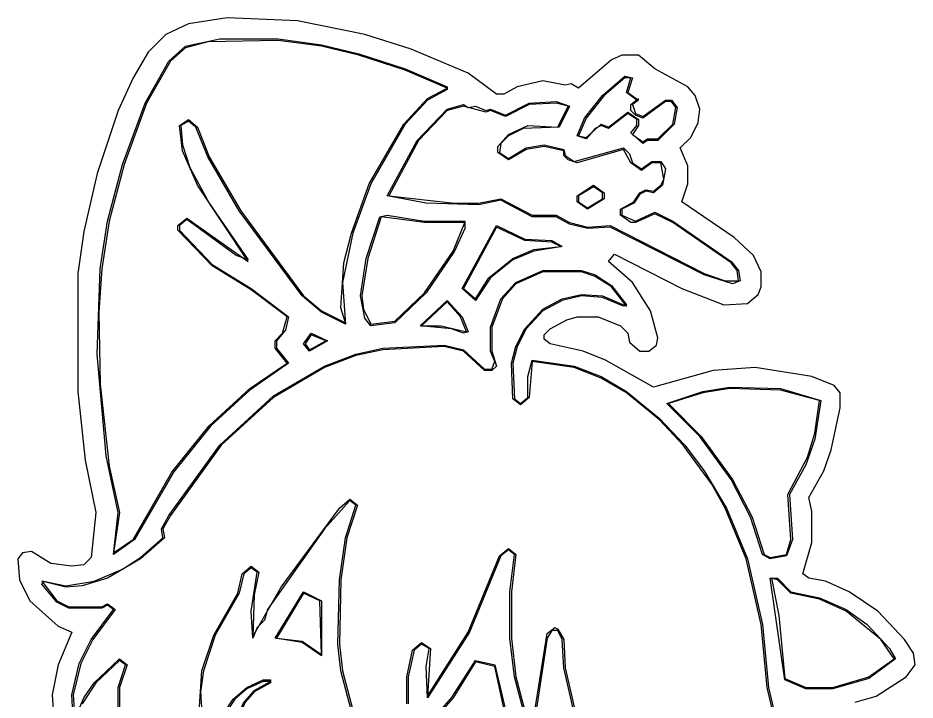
# Model space of a CAD drawing. Header units: millimetres. Extents: x 2 to 58.7, y 4.1 to 84.
# Drawn here: x 16.42 to 52.78, y 56.33 to 84 of the extents above; entities that cross this region are included whole.
import ezdxf

# ---------------------------------------------------------------- set-up
doc = ezdxf.new("R2010")
doc.units = ezdxf.units.MM
for name, color, linetype, true_color in [('CUT_OUTER', 1, 'Continuous', 0xa7a7a7), ('FILL_BLUE', 5, 'Continuous', 0x196fc6), ('FILL_HAIR', 4, 'Continuous', 0x905530), ('FILL_SKIN', 2, 'Continuous', 0xfad3ab), ('FILL_WHITE', 3, 'Continuous', 0xf5f3f0), ('RAISED_METAL', 6, 'Continuous', 0xa7a7a7)]:
    doc.layers.add(name, color=color, linetype=linetype, true_color=true_color)

msp = doc.modelspace()

# ---------------------------------------------------------------- linework, layer by layer
at = {"layer": 'CUT_OUTER'}
msp.add_lwpolyline([(50.358, 56.242), (51.206, 56.485), (52.418, 57.273), (52.781, 57.758), (52.721, 58.242), (52.357, 58.788), (51.267, 59.939), (50.115, 60.727), (49.146, 61.152), (48.479, 61.273), (48.237, 61.455), (48.6, 62.727), (48.6, 64), (48.479, 64.545), (49.085, 65.636), (49.388, 66.485), (49.752, 68.182), (49.752, 68.788), (49.509, 69.091), (48.6, 69.455), (46.297, 69.818), (44.601, 69.697), (42.177, 69.03), (40.238, 70.121), (39.329, 70.485), (37.996, 70.788), (37.753, 70.97), (37.753, 71.152), (37.996, 71.394), (38.662, 71.758), (39.086, 71.879), (39.935, 71.879), (40.844, 71.515), (41.147, 71.212), (41.207, 70.848), (41.631, 70.485), (41.995, 70.485), (42.298, 70.727), (42.359, 71.03), (42.056, 72.121), (41.328, 73.273), (40.359, 74.121), (40.601, 74.424), (43.328, 73.03), (45.025, 72.364), (45.994, 72.424), (46.419, 72.788), (46.54, 73.091), (46.54, 73.697), (46.237, 74.364), (45.449, 75.091), (43.328, 76.545), (43.571, 77.273), (43.571, 78), (43.268, 78.727), (43.692, 79.152), (43.995, 79.758), (44.055, 80.303), (43.874, 80.848), (43.571, 81.212), (42.237, 81.939), (41.571, 82.485), (40.904, 82.485), (40.48, 82.303), (39.147, 81.152), (38.844, 81.333), (38.601, 81.273), (37.693, 81.455), (36.662, 81.212), (36.117, 80.909), (35.814, 80.909), (34.663, 81.758), (32.36, 82.727), (30.481, 83.333), (27.754, 83.879), (24.906, 84), (23.331, 83.758), (22.422, 83.333), (21.695, 82.606), (21.089, 81.576), (20.483, 80.242), (19.634, 77.697), (19.089, 75.333), (18.846, 73.636), (18.846, 68.848), (19.149, 66.061), (19.574, 63.939), (19.392, 62.121), (19.089, 61.818), (18.604, 61.758), (17.756, 61.879), (16.968, 62.364), (16.604, 62.303), (16.423, 62.061), (16.483, 61.212), (16.907, 60.364), (18.059, 59.333), (18.604, 59.091), (18.059, 57.758), (17.816, 56.545), (17.877, 55.576)], dxfattribs=at)
at = {"layer": 'FILL_BLUE'}
for points in [[(32.784, 71.515), (33.572, 71.515), (34.602, 71.273), (34.36, 71.879), (33.814, 72.485)], [(42.783, 68.364), (44.116, 67.03), (45.389, 65.273), (46.176, 63.758), (46.661, 62.242), (46.903, 62.121), (47.57, 62.242), (47.752, 62.848), (47.631, 64.667), (48.418, 66.182), (48.721, 67.152), (48.903, 68.485), (47.328, 68.909), (45.267, 68.97), (44.177, 68.788)], [(46.964, 61.273), (47.267, 59.758), (47.509, 57.212), (48.358, 56.848), (49.449, 56.848), (50.903, 57.273), (51.933, 58), (51.388, 58.788), (49.994, 59.939), (48.903, 60.424), (47.752, 60.667), (47.206, 61.212)]]:
    msp.add_lwpolyline(points, close=True, dxfattribs=at)
at = {"layer": 'FILL_HAIR'}
for points in [[(47.328, 54.545), (46.782, 56.848), (46.54, 59.394), (45.934, 62.061), (45.086, 64.121), (44.54, 65.091), (43.389, 66.667), (42.419, 67.697), (41.086, 68.788), (40.056, 69.394), (38.965, 69.818), (37.268, 70.061), (37.147, 68.606), (36.784, 68.303), (36.481, 68.545), (36.42, 70), (36.602, 70.667), (36.965, 71.394), (37.693, 72.182), (38.48, 72.606), (39.268, 72.788), (40.116, 72.727), (41.086, 72.303), (40.48, 73.091), (39.813, 73.515), (39.268, 73.697), (37.693, 73.697), (36.602, 73.212), (36.056, 72.606), (35.632, 71.455), (35.632, 70.485), (35.814, 69.879), (35.632, 69.697), (35.329, 69.697), (34.481, 70.485), (33.693, 70.667), (31.209, 70.545), (30.118, 70.303), (28.845, 69.818), (26.785, 68.606), (24.664, 66.667), (22.604, 63.818), (22.301, 63.273), (22.361, 62.909), (21.392, 62.061), (20.058, 61.273), (19.028, 60.97), (18.362, 60.909), (17.392, 61.152), (17.998, 60.364), (18.483, 60.121), (19.816, 60.121), (20.058, 60.242), (20.361, 60), (19.452, 58.788), (18.968, 57.818), (18.665, 56.545), (18.725, 55.576), (19.089, 56.424), (19.513, 57.03), (20.543, 58), (20.846, 57.758), (20.543, 56.848), (20.543, 55.03)], [(23.755, 55.636), (23.876, 57.515), (24.361, 58.97), (25.33, 60.667), (25.512, 61.455), (25.876, 61.758), (26.179, 61.515), (25.997, 60.606), (25.936, 58.909), (27.088, 60.909), (29.451, 64.121), (29.875, 64.485), (30.178, 64.242), (29.754, 62.909), (29.512, 61.212), (29.451, 58.606), (29.572, 57.515), (30.178, 55.212)], [(32.178, 56.182), (32.178, 57.273), (32.42, 58.364), (32.784, 58.667), (33.148, 58.424), (33.026, 56.485), (34.663, 59.091), (35.935, 62.182), (36.299, 62.485), (36.602, 62.242), (36.42, 60.727), (36.42, 58.848), (36.602, 57.273), (37.026, 55.697)], [(37.329, 55.636), (37.874, 59.03), (38.177, 59.273), (38.299, 59.212), (38.541, 58.788), (38.601, 57.636), (39.026, 55.818)]]:
    msp.add_lwpolyline(points, dxfattribs=at)
at = {"layer": 'FILL_SKIN'}
for points in [[(43.086, 80.364), (42.904, 80.606), (42.662, 80.606), (41.753, 79.939), (41.45, 80.061), (41.268, 80.242), (41.268, 80.485), (41.571, 80.727), (41.51, 80.667), (41.086, 80.97), (41.268, 81.576), (41.025, 81.576), (40.177, 80.848), (39.45, 79.939), (39.147, 79.212), (39.45, 79.152), (40.056, 79.697), (40.359, 79.576), (41.147, 80.182), (41.571, 79.879), (41.571, 79.636), (41.328, 79.273), (41.753, 78.97), (41.934, 79.091), (42.359, 79.091), (42.965, 79.697)], [(31.451, 76.788), (34.117, 76.485), (35.087, 76.485), (35.996, 76.667), (37.268, 76), (38.238, 76), (38.783, 75.697), (39.51, 75.515), (40.419, 75.576), (44.237, 73.636), (45.086, 73.333), (45.631, 73.333), (45.57, 73.758), (45.328, 74.061), (42.965, 75.697), (42.237, 76.061), (41.45, 75.697), (41.268, 75.697), (40.844, 76), (40.844, 76.242), (41.389, 76.545), (41.631, 76.909), (41.874, 77.03), (42.177, 76.97), (42.48, 77.212), (42.601, 77.455), (42.48, 78.121), (42.116, 78.121), (41.692, 77.818), (41.268, 78.121), (40.965, 78.667), (39.086, 78.121), (38.723, 78.242), (38.541, 78.424), (38.541, 78.606), (37.753, 78.788), (37.026, 78.667), (36.299, 78.242), (35.875, 78.545), (35.875, 78.788), (36.299, 79.273), (37.087, 79.636), (38.299, 79.576), (38.723, 80.424), (38.238, 80.545), (37.147, 80.485), (36.178, 80), (35.572, 80.242), (35.39, 80.182), (34.481, 80.424), (33.814, 80.242), (32.663, 79.03)], [(39.753, 77.212), (40.177, 76.909), (40.177, 76.667), (39.51, 76.242), (39.086, 76.545), (39.086, 76.788)], [(27.997, 60.667), (26.906, 58.848), (27.936, 58.727), (28.724, 58.182), (28.663, 60.364)]]:
    msp.add_lwpolyline(points, close=True, dxfattribs=at)
msp.add_lwpolyline([(36.178, 55.697), (35.753, 57.697), (34.966, 57.879), (34.057, 56.424), (33.208, 55.455)], dxfattribs=at)
at = {"layer": 'FILL_WHITE'}
for points in [[(33.814, 81.152), (32.117, 81.879), (30.239, 82.485), (28.724, 82.848), (26.967, 83.091), (24.119, 83.03), (23.21, 82.788), (22.604, 82.242), (21.634, 80.545), (20.725, 78.061), (20.119, 75.758), (19.816, 73.818), (19.695, 72.061), (19.755, 69.152), (20.119, 65.818), (20.543, 63.939), (20.301, 62.303), (21.089, 62.848), (22.664, 65.576), (24.179, 67.455), (25.815, 68.97), (27.33, 70), (26.845, 70.606), (26.845, 70.909), (27.148, 71.212), (27.33, 71.879), (25.876, 72.97), (24.3, 73.939), (22.907, 75.394), (22.907, 75.576), (23.27, 75.879), (25.755, 74.121), (23.694, 77.212), (23.088, 78.606), (22.967, 79.636), (23.331, 79.879), (23.694, 79.576), (24.179, 78.364), (25.452, 76.182), (27.997, 72.727), (28.724, 72.121), (29.694, 71.636), (29.512, 72.242), (29.633, 74.061), (29.936, 75.273), (30.663, 77.273), (32.057, 79.697), (33.026, 80.727)], [(34.541, 75.697), (32.905, 75.697), (31.148, 75.939), (30.603, 74.242), (30.36, 72.727), (30.421, 72.182), (30.724, 71.576), (31.693, 71.697), (32.905, 72.848), (34.057, 74.545)], [(38.42, 74.727), (38.056, 74.909), (36.965, 74.97), (35.814, 75.515), (34.481, 73.03), (34.966, 72.606), (35.511, 73.455), (36.481, 74.242), (37.329, 74.606)], [(28.057, 70.788), (28.239, 70.545), (28.906, 70.909), (28.3, 71.152)], [(26.664, 57.091), (26.361, 57.091), (25.694, 56.788), (25.209, 56.364), (24.846, 55.818), (24.846, 55.212), (25.209, 54.364), (25.209, 55.394), (25.573, 56.242), (25.997, 56.727)]]:
    msp.add_lwpolyline(points, close=True, dxfattribs=at)
at = {"layer": 'RAISED_METAL'}
for points in [[(50.358, 56.242), (51.206, 56.485), (52.418, 57.273), (52.781, 57.758), (52.721, 58.242), (52.357, 58.788), (51.267, 59.939), (50.115, 60.727), (49.146, 61.152), (48.479, 61.273), (48.237, 61.455), (48.6, 62.727), (48.6, 64), (48.479, 64.545), (49.085, 65.636), (49.388, 66.485), (49.752, 68.182), (49.752, 68.788), (49.509, 69.091), (48.6, 69.455), (46.297, 69.818), (44.601, 69.697), (42.177, 69.03), (40.238, 70.121), (39.329, 70.485), (37.996, 70.788), (37.753, 70.97), (37.753, 71.152), (37.996, 71.394), (38.662, 71.758), (39.086, 71.879), (39.935, 71.879), (40.844, 71.515), (41.147, 71.212), (41.207, 70.848), (41.631, 70.485), (41.995, 70.485), (42.298, 70.727), (42.359, 71.03), (42.056, 72.121), (41.328, 73.273), (40.359, 74.121), (40.601, 74.424), (43.328, 73.03), (45.025, 72.364), (45.994, 72.424), (46.419, 72.788), (46.54, 73.091), (46.54, 73.697), (46.237, 74.364), (45.449, 75.091), (43.328, 76.545), (43.571, 77.273), (43.571, 78), (43.268, 78.727), (43.692, 79.152), (43.995, 79.758), (44.055, 80.303), (43.874, 80.848), (43.571, 81.212), (42.237, 81.939), (41.571, 82.485), (40.904, 82.485), (40.48, 82.303), (39.147, 81.152), (38.844, 81.333), (38.601, 81.273), (37.693, 81.455), (36.662, 81.212), (36.117, 80.909), (35.814, 80.909), (34.663, 81.758), (32.36, 82.727), (30.481, 83.333), (27.754, 83.879), (24.906, 84), (23.331, 83.758), (22.422, 83.333), (21.695, 82.606), (21.089, 81.576), (20.483, 80.242), (19.634, 77.697), (19.089, 75.333), (18.846, 73.636), (18.846, 68.848), (19.149, 66.061), (19.574, 63.939), (19.392, 62.121), (19.089, 61.818), (18.604, 61.758), (17.756, 61.879), (16.968, 62.364), (16.604, 62.303), (16.423, 62.061), (16.483, 61.212), (16.907, 60.364), (18.059, 59.333), (18.604, 59.091), (18.059, 57.758), (17.816, 56.545), (17.877, 55.576)], [(18.665, 55.576), (18.604, 56.545), (18.907, 57.818), (19.392, 58.788), (20.301, 60), (20.058, 60.182), (19.816, 60.061), (18.483, 60.061), (17.998, 60.303), (17.392, 61.03), (17.453, 61.152), (18.362, 60.97), (19.513, 61.152), (20.664, 61.636), (21.392, 62.121), (22.301, 62.909), (22.24, 63.273), (22.543, 63.818), (24.603, 66.667), (26.785, 68.667), (28.845, 69.879), (30.118, 70.364), (31.209, 70.606), (33.693, 70.727), (34.481, 70.545), (35.329, 69.758), (35.632, 69.758), (35.753, 70.061), (35.572, 70.485), (35.572, 71.455), (35.996, 72.606), (36.602, 73.273), (37.693, 73.758), (39.268, 73.758), (39.813, 73.576), (40.48, 73.152), (41.086, 72.364), (40.965, 72.303), (40.116, 72.667), (39.268, 72.727), (38.48, 72.545), (37.693, 72.121), (37.026, 71.394), (36.662, 70.667), (36.481, 70), (36.541, 68.545), (36.784, 68.364), (37.087, 68.606), (37.087, 69.455), (37.268, 70.121), (38.965, 69.879), (40.056, 69.455), (41.086, 68.848), (42.419, 67.758), (43.449, 66.667), (44.237, 65.636), (45.146, 64.121), (45.994, 62.061), (46.6, 59.394), (46.843, 56.848), (47.388, 54.545)], [(30.118, 55.212), (29.512, 57.515), (29.391, 58.606), (29.451, 61.212), (29.694, 62.909), (30.118, 64.242), (29.875, 64.424), (28.845, 63.273), (26.542, 60), (26.421, 59.576), (26.118, 59.273), (25.936, 58.848), (25.876, 59.939), (26.118, 61.515), (25.876, 61.697), (25.573, 61.455), (25.391, 60.667), (24.421, 58.97), (23.937, 57.515), (23.816, 56.667), (23.937, 54.788)], [(36.965, 55.697), (36.541, 57.273), (36.359, 58.848), (36.359, 60.727), (36.541, 62.242), (36.299, 62.424), (35.996, 62.182), (34.723, 59.091), (33.026, 56.424), (32.966, 57.697), (33.087, 58.424), (32.784, 58.606), (32.481, 58.364), (32.239, 57.273), (32.239, 56.182)], [(38.965, 55.818), (38.541, 57.636), (38.48, 58.788), (38.299, 59.152), (38.056, 59.152), (37.874, 58.848), (37.39, 55.636)], [(20.483, 55.03), (20.483, 56.848), (20.786, 57.758), (20.543, 57.939), (19.574, 57.03), (19.028, 56.182)], [(33.148, 55.455), (33.996, 56.424), (34.966, 57.939), (35.753, 57.758), (36.238, 55.697)]]:
    msp.add_lwpolyline(points, dxfattribs=at)
for points in [[(33.814, 81.212), (33.814, 81.091), (33.026, 80.667), (32.117, 79.697), (30.724, 77.273), (29.997, 75.273), (29.572, 73.273), (29.694, 71.576), (28.724, 72.061), (27.936, 72.727), (25.391, 76.182), (24.119, 78.364), (23.634, 79.576), (23.331, 79.818), (23.028, 79.636), (23.088, 78.848), (23.391, 77.939), (24.179, 76.485), (25.755, 74.182), (25.27, 74.364), (23.27, 75.818), (22.967, 75.576), (22.967, 75.394), (24.3, 74), (25.876, 73.03), (27.391, 71.879), (27.27, 71.333), (26.906, 70.909), (26.906, 70.606), (27.391, 70), (25.815, 68.909), (24.24, 67.455), (22.725, 65.576), (21.149, 62.848), (20.301, 62.242), (20.483, 63.939), (19.998, 66.242), (19.634, 70.364), (19.755, 73.818), (20.058, 75.758), (20.664, 78.061), (21.573, 80.545), (22.543, 82.242), (23.21, 82.848), (24.603, 83.152), (26.967, 83.152), (28.724, 82.909), (30.239, 82.545), (32.117, 81.939)], [(43.146, 80.364), (43.025, 79.697), (42.359, 79.03), (41.934, 79.03), (41.753, 78.909), (41.268, 79.333), (41.51, 79.636), (41.51, 79.879), (41.147, 80.121), (40.359, 79.515), (40.056, 79.636), (39.813, 79.515), (39.45, 79.091), (39.086, 79.212), (39.389, 79.939), (40.116, 80.848), (41.025, 81.636), (41.328, 81.576), (41.147, 80.97), (41.571, 80.667), (41.328, 80.485), (41.45, 80.121), (41.753, 80), (42.662, 80.667), (42.904, 80.667)], [(31.39, 76.788), (32.602, 79.03), (33.814, 80.303), (34.481, 80.485), (34.663, 80.364), (34.966, 80.424), (35.39, 80.242), (35.572, 80.303), (36.178, 80.061), (37.147, 80.545), (38.238, 80.606), (38.783, 80.424), (38.359, 79.576), (36.905, 79.515), (36.299, 79.212), (35.996, 78.909), (35.935, 78.545), (36.299, 78.303), (37.026, 78.727), (37.753, 78.848), (38.541, 78.667), (38.601, 78.424), (38.965, 78.182), (40.965, 78.727), (41.207, 78.485), (41.328, 78.121), (41.692, 77.879), (42.116, 78.182), (42.48, 78.182), (42.662, 77.879), (42.54, 77.212), (42.177, 76.909), (41.874, 76.97), (41.631, 76.848), (41.389, 76.485), (40.904, 76.242), (40.904, 76), (41.45, 75.758), (42.237, 76.121), (42.965, 75.758), (45.328, 74.121), (45.631, 73.758), (45.691, 73.333), (45.389, 73.212), (44.237, 73.576), (40.419, 75.515), (39.51, 75.455), (38.783, 75.636), (38.238, 75.939), (37.268, 75.939), (35.996, 76.606), (35.087, 76.424), (32.966, 76.485)], [(39.753, 77.152), (39.147, 76.788), (39.147, 76.545), (39.51, 76.303), (40.116, 76.667), (40.116, 76.909)], [(34.541, 75.758), (34.541, 75.455), (34.117, 74.545), (32.966, 72.848), (31.693, 71.636), (30.724, 71.515), (30.481, 71.818), (30.3, 72.727), (30.542, 74.242), (31.087, 75.939), (31.39, 76), (32.905, 75.758)], [(38.48, 74.727), (37.329, 74.545), (36.481, 74.182), (35.572, 73.455), (34.966, 72.545), (34.42, 73.03), (35.814, 75.576), (36.965, 75.03), (38.056, 74.97)], [(32.723, 71.515), (33.814, 72.545), (34.42, 71.879), (34.663, 71.273), (34.481, 71.212), (33.996, 71.394)], [(27.997, 70.788), (28.3, 71.212), (28.966, 70.909), (28.239, 70.485)], [(44.177, 68.848), (45.267, 69.03), (47.328, 68.97), (48.964, 68.485), (48.721, 66.909), (48.358, 65.879), (47.691, 64.667), (47.812, 62.848), (47.57, 62.182), (46.903, 62.061), (46.6, 62.242), (46.116, 63.758), (45.328, 65.273), (44.055, 67.03), (42.722, 68.364)], [(46.903, 61.273), (47.206, 61.273), (47.752, 60.727), (48.903, 60.485), (49.994, 60), (50.842, 59.394), (51.751, 58.424), (51.994, 58), (50.903, 57.212), (49.449, 56.788), (48.358, 56.788), (47.509, 57.152)], [(27.997, 60.727), (28.724, 60.364), (28.724, 58.121), (27.936, 58.667), (26.845, 58.848)], [(26.664, 57.152), (26.664, 57.03), (25.997, 56.667), (25.633, 56.242), (25.27, 55.394), (25.149, 54.364), (24.785, 55.212), (24.785, 55.818), (25.149, 56.364), (25.694, 56.848), (26.361, 57.152)]]:
    msp.add_lwpolyline(points, close=True, dxfattribs=at)

doc.saveas('drawing.dxf')
